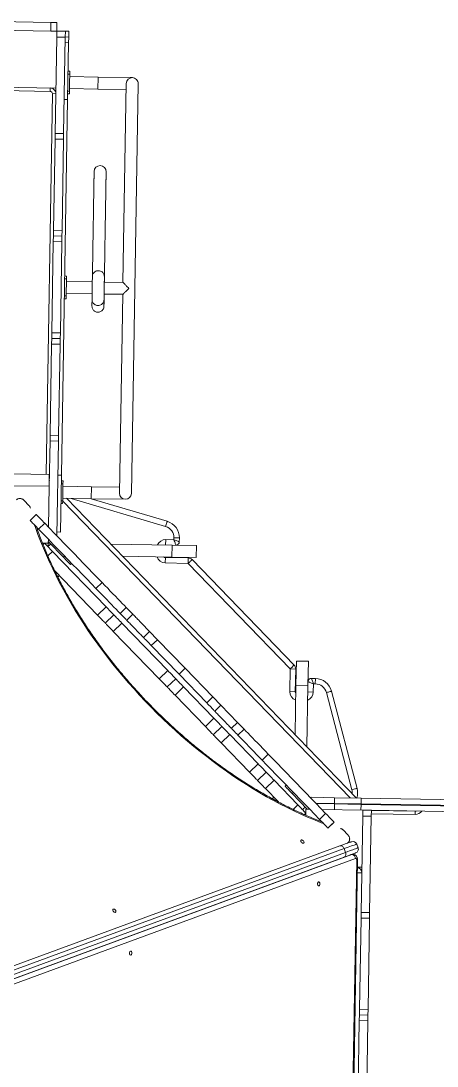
# Model space of a CAD drawing. Header units: millimetres. Extents: x 11861 to 22655, y -2514 to 8239.
# Drawn here: x 19403 to 20133, y 3521 to 5358 of the extents above; entities that cross this region are included whole.
import ezdxf

# ---------------------------------------------------------------- set-up
doc = ezdxf.new("R2010")
doc.units = ezdxf.units.MM
doc.layers.add('DIKOM_ОБЪЕКТ', color=7, linetype='Continuous')

msp = doc.modelspace()

# ---------------------------------------------------------------- linework, layer by layer
at = {"layer": 'DIKOM_ОБЪЕКТ', "color": 7, "linetype": 'Continuous', "lineweight": 15}
for p, q in [((19286.182, 5357.696), (19455.321, 5354.895)), ((19455.321, 5354.895), (19455.073, 5339.897)), ((19455.321, 5354.895), (19465.908, 5354.72)), ((19465.908, 5354.72), (19465.659, 5339.722)), ((19285.934, 5342.698), (19455.073, 5339.897)), ((19455.073, 5339.897), (19465.659, 5339.722)), ((19465.484, 5329.135), (19462.684, 5159.996)), ((19465.659, 5339.722), (19465.484, 5329.135)), ((19480.482, 5328.887), (19465.484, 5329.135)), ((19480.657, 5339.474), (19465.659, 5339.722)), ((19480.482, 5328.887), (19477.682, 5159.748)), ((19480.657, 5339.474), (19480.482, 5328.887)), ((19486.657, 5339.374), (19480.657, 5339.474)), ((19486.491, 5329.376), (19486.326, 5319.377)), ((19486.657, 5339.374), (19486.491, 5329.376)), ((19486.326, 5319.377), (19480.326, 5319.477)), ((19486.326, 5319.377), (19484.67, 5219.391)), ((19485.415, 5264.385), (19488.415, 5264.335)), ((19485.498, 5269.384), (19488.497, 5269.334)), ((19488.166, 5249.337), (19488.415, 5264.335)), ((19538.333, 5259.008), (19488.34, 5259.836)), ((19488.415, 5264.335), (19488.497, 5269.334)), ((19598.325, 5258.015), (19538.333, 5259.008)), ((19364.018, 5241.391), (19464.004, 5239.736)), ((19453.906, 5233.902), (19371.917, 5235.26)), ((19454.005, 5239.901), (19453.906, 5233.902)), ((19487.918, 5234.339), (19488.166, 5249.337)), ((19487.992, 5238.839), (19537.986, 5238.011)), ((19537.986, 5238.011), (19587.479, 5237.191)), ((19587.653, 5247.69), (19581.865, 4898.153)), ((19596.731, 4527.441), (19608.65, 5247.342)), ((19463.838, 5229.737), (19457.839, 5229.837)), ((19484.67, 5219.391), (19473.744, 4559.481)), ((19484.836, 5229.39), (19487.835, 5229.34)), ((19484.918, 5234.389), (19487.918, 5234.339)), ((19487.835, 5229.34), (19487.918, 5234.339)), ((19462.518, 5150.011), (19459.865, 4989.77)), ((19462.684, 5159.996), (19462.518, 5150.011)), ((19477.516, 5149.763), (19462.518, 5150.011)), ((19477.682, 5159.748), (19462.684, 5159.996)), ((19477.516, 5149.763), (19474.863, 4989.522)), ((19477.682, 5159.748), (19477.516, 5149.763)), ((19459.7, 4979.772), (19459.534, 4969.773)), ((19459.865, 4989.77), (19459.7, 4979.772)), ((19474.698, 4979.523), (19459.7, 4979.772)), ((19474.863, 4989.522), (19459.865, 4989.77)), ((19474.698, 4979.523), (19474.532, 4969.525)), ((19474.863, 4989.522), (19474.698, 4979.523)), ((19459.534, 4969.773), (19456.886, 4809.795)), ((19474.532, 4969.525), (19459.534, 4969.773)), ((19474.532, 4969.525), (19471.884, 4809.546)), ((19479.455, 4904.434), (19482.455, 4904.384)), ((19479.538, 4909.433), (19482.538, 4909.384)), ((19481.958, 4874.389), (19482.455, 4904.384)), ((19482.455, 4904.384), (19482.538, 4909.384)), ((19527.998, 4899.13), (19482.38, 4899.885)), ((19581.939, 4898.237), (19549.089, 4898.781)), ((19478.876, 4869.439), (19481.876, 4869.389)), ((19478.959, 4874.438), (19481.958, 4874.389)), ((19481.876, 4869.389), (19481.958, 4874.389)), ((19482.033, 4878.888), (19527.671, 4878.132)), ((19548.761, 4877.783), (19581.605, 4877.239)), ((19581.52, 4877.308), (19575.733, 4527.789)), ((19456.72, 4799.796), (19456.554, 4789.797)), ((19456.886, 4809.795), (19456.72, 4799.796)), ((19471.718, 4799.548), (19456.72, 4799.796)), ((19471.884, 4809.546), (19456.886, 4809.795)), ((19471.718, 4799.548), (19471.552, 4789.549)), ((19471.884, 4809.546), (19471.718, 4799.548)), ((19456.554, 4789.797), (19453.901, 4629.556)), ((19471.552, 4789.549), (19456.554, 4789.797)), ((19471.552, 4789.549), (19468.899, 4629.308)), ((19453.901, 4629.556), (19453.736, 4619.571)), ((19468.899, 4629.308), (19453.901, 4629.556)), ((19468.899, 4629.308), (19468.734, 4619.323)), ((19453.736, 4619.571), (19452.416, 4539.832)), ((19468.734, 4619.323), (19453.736, 4619.571)), ((19468.734, 4619.323), (19465.976, 4452.733)), ((19388.126, 4561.899), (19452.529, 4560.833)), ((19452.529, 4560.833), (19452.182, 4539.836)), ((19473.744, 4559.481), (19472.089, 4459.495)), ((19387.778, 4540.902), (19452.182, 4539.836)), ((19451.226, 4467.98), (19452.416, 4539.832)), ((19452.416, 4539.832), (19452.182, 4539.836)), ((19473.496, 4544.483), (19476.495, 4544.434)), ((19473.579, 4549.483), (19476.578, 4549.433)), ((19476.247, 4529.436), (19476.495, 4544.434)), ((19526.414, 4539.107), (19476.421, 4539.934)), ((19476.495, 4544.434), (19476.578, 4549.433)), ((19575.907, 4538.287), (19526.414, 4539.107)), ((19475.999, 4514.438), (19476.247, 4529.436)), ((19476.073, 4518.937), (19526.066, 4518.11)), ((19992.079, 3992.057), (19482.464, 4518.831)), ((19416.585, 4506.397), (19408.183, 4515.081)), ((19472.916, 4509.488), (19475.916, 4509.439)), ((19472.999, 4514.488), (19475.999, 4514.438)), ((19475.916, 4509.439), (19475.999, 4514.438)), ((19526.066, 4518.11), (19586.058, 4517.116)), ((19526.131, 4518.108), (19659.516, 4478.368)), ((19418.902, 4479.819), (19429.683, 4490.248)), ((19424.352, 4485.125), (19429.666, 4490.266)), ((19429.683, 4490.248), (19429.666, 4490.266)), ((19433.604, 4464.622), (19444.385, 4475.051)), ((19450.76, 4439.845), (19450.875, 4446.769)), ((19472.089, 4459.495), (19466.089, 4459.594)), ((19656.894, 4446.172), (19656.737, 4436.673)), ((19656.894, 4446.172), (19671.392, 4445.932)), ((19671.392, 4445.932), (19671.447, 4449.278)), ((19671.447, 4449.278), (19680.946, 4449.12)), ((19680.946, 4449.12), (19680.833, 4442.275)), ((19440.475, 4440.016), (19450.76, 4439.845)), ((19441.501, 4437.47), (19444.071, 4439.956)), ((19450.76, 4439.845), (19450.65, 4433.156)), ((19453.442, 4439.801), (19450.76, 4439.845)), ((19477.293, 4415.147), (19450.805, 4442.527)), ((19668.051, 4436.486), (19560.403, 4438.268)), ((19667.703, 4415.489), (19668.051, 4436.486)), ((19710.729, 4435.779), (19668.051, 4436.486)), ((19710.382, 4414.782), (19710.729, 4435.779)), ((19552.065, 4328.326), (19457.964, 4425.595)), ((19477.293, 4415.147), (19479.449, 4417.233)), ((19581.052, 4416.923), (19667.703, 4415.489)), ((19656.215, 4405.177), (19656.373, 4414.676)), ((19656.373, 4414.676), (19696.251, 4414.016)), ((19667.703, 4415.489), (19710.382, 4414.782)), ((19696.093, 4404.517), (19696.251, 4414.016)), ((19703.273, 4410.97), (19882.348, 4225.835)), ((19536.972, 4313.724), (19462.035, 4391.185)), ((19489.742, 4402.279), (19491.898, 4404.365)), ((19696.093, 4404.517), (19656.215, 4405.177)), ((19875.52, 4219.23), (19696.445, 4404.365)), ((19470.001, 4382.951), (19467.845, 4380.865)), ((19534.475, 4360.354), (19545.256, 4370.784)), ((19536.972, 4313.724), (19552.065, 4328.326)), ((19576.97, 4316.428), (19587.751, 4326.858)), ((19550.874, 4299.355), (19565.967, 4313.956)), ((19564.777, 4284.983), (19579.87, 4299.584)), ((19660.543, 4216.195), (19579.87, 4299.584)), ((19588.423, 4304.59), (19599.203, 4315.02)), ((19645.45, 4201.594), (19564.777, 4284.983)), ((19617.728, 4274.299), (19628.508, 4284.728)), ((19617.745, 4274.281), (19628.525, 4284.711)), ((19628.525, 4284.711), (19628.508, 4284.728)), ((19642.435, 4270.333), (19628.525, 4284.711)), ((19617.745, 4274.281), (19617.728, 4274.299)), ((19631.654, 4259.903), (19642.435, 4270.333)), ((19691.106, 4220.023), (19642.435, 4270.333)), ((19680.325, 4209.593), (19631.654, 4259.903)), ((19886.393, 4232.84), (19885.687, 4190.161)), ((19907.39, 4232.492), (19886.393, 4232.84)), ((19906.684, 4189.814), (19907.39, 4232.492)), ((19645.45, 4201.594), (19660.543, 4216.195)), ((19680.325, 4209.593), (19691.106, 4220.023)), ((19728.997, 4159.283), (19680.325, 4209.593)), ((19739.777, 4169.713), (19691.106, 4220.023)), ((19875.001, 4179.021), (19875.661, 4218.874)), ((19885.159, 4218.717), (19875.661, 4218.874)), ((19885.159, 4218.717), (19884.499, 4178.864)), ((19659.351, 4187.225), (19674.444, 4201.826)), ((19885.687, 4190.161), (19884.252, 4103.515)), ((19906.684, 4189.814), (19885.687, 4190.161)), ((19904.902, 4082.17), (19906.684, 4189.814)), ((19912.893, 4202.397), (19919.738, 4202.284)), ((19916.235, 4192.84), (19915.995, 4178.342)), ((19919.581, 4192.785), (19916.235, 4192.84)), ((19919.738, 4202.284), (19919.581, 4192.785)), ((19673.255, 4172.853), (19688.348, 4187.454)), ((19726.505, 4117.81), (19673.255, 4172.853)), ((19741.598, 4132.411), (19688.348, 4187.454)), ((19728.997, 4159.283), (19739.777, 4169.713)), ((19753.687, 4155.335), (19739.777, 4169.713)), ((19884.499, 4178.864), (19875.001, 4179.021)), ((19906.496, 4178.5), (19915.995, 4178.342)), ((19983.85, 4006.723), (19939.071, 4177.488)), ((19948.26, 4179.897), (19993.04, 4009.133)), ((19742.906, 4144.905), (19753.687, 4155.335)), ((19742.923, 4144.888), (19753.704, 4155.317)), ((19753.704, 4155.317), (19753.687, 4155.335)), ((19783.009, 4125.025), (19753.704, 4155.317)), ((19742.923, 4144.888), (19742.906, 4144.905)), ((19726.505, 4117.81), (19741.598, 4132.411)), ((19740.415, 4103.432), (19755.508, 4118.033)), ((19740.424, 4103.422), (19755.517, 4118.023)), ((19755.517, 4118.023), (19755.508, 4118.033)), ((19772.228, 4114.596), (19783.009, 4125.025)), ((19740.424, 4103.422), (19740.415, 4103.432)), ((19754.333, 4089.044), (19769.426, 4103.646)), ((19819.328, 4052.063), (19769.426, 4103.646)), ((19783.681, 4102.758), (19794.461, 4113.187)), ((19804.235, 4037.462), (19754.333, 4089.044)), ((19826.175, 4058.832), (19836.956, 4069.262)), ((19804.235, 4037.462), (19819.328, 4052.063)), ((19818.136, 4023.093), (19833.229, 4037.694)), ((19832.04, 4008.721), (19847.133, 4023.323)), ((19889.059, 3979.985), (19847.133, 4023.323)), ((19854.832, 3985.161), (19832.04, 4008.721)), ((19868.753, 4014.821), (19866.597, 4012.735)), ((19846.856, 3993.407), (19844.699, 3991.321)), ((19881.201, 4001.953), (19879.045, 3999.868)), ((19879.045, 3999.868), (19905.534, 3972.487)), ((19913.432, 3993.359), (19953.427, 3992.697)), ((19953.261, 3982.698), (19953.427, 3992.697)), ((19953.427, 3992.697), (20000.13, 3991.924)), ((19999.965, 3981.925), (20000.13, 3991.924)), ((20000.13, 3991.924), (20468.656, 3984.167)), ((19903.086, 3972.528), (19902.912, 3961.99)), ((19909.776, 3972.417), (19903.086, 3972.528)), ((20003.072, 3970.872), (19930.986, 3972.066)), ((19953.079, 3971.7), (19953.245, 3981.699)), ((19953.245, 3981.699), (19953.261, 3982.698)), ((19953.245, 3981.699), (19999.948, 3980.925)), ((19999.965, 3981.925), (19953.261, 3982.698)), ((19999.783, 3970.927), (19999.948, 3980.925)), ((19999.948, 3980.925), (19999.965, 3981.925)), ((19999.948, 3980.925), (20478.035, 3973.01)), ((20478.052, 3974.01), (19999.965, 3981.925)), ((20002.897, 3960.285), (20003.072, 3970.872)), ((20003.072, 3970.872), (20018.07, 3970.624)), ((20017.895, 3960.037), (20018.07, 3970.624)), ((20018.067, 3970.39), (20095.056, 3969.115)), ((20468.308, 3963.169), (20018.07, 3970.624)), ((20095.056, 3969.115), (20094.957, 3963.116)), ((19902.972, 3965.604), (19900.394, 3963.11)), ((19927.047, 3954.565), (19937.827, 3964.994)), ((19941.749, 3939.367), (19952.529, 3949.797)), ((19947.097, 3944.508), (19952.546, 3949.78)), ((19952.546, 3949.78), (19952.529, 3949.797)), ((20000.097, 3791.146), (20002.897, 3960.285)), ((20002.897, 3960.285), (20017.895, 3960.037)), ((20015.095, 3790.898), (20017.895, 3960.037)), ((19976.867, 3927.249), (19968.466, 3935.934)), ((19976.911, 3913.378), (19977.483, 3913.931)), ((19024.748, 3562.943), (19962.953, 3907.902)), ((19972.817, 3896.612), (19970.402, 3903.182)), ((19992.36, 3911.256), (19994.776, 3904.686)), ((19970.2, 3888.192), (19079.509, 3560.703)), ((19141.289, 3583.115), (19983.814, 3892.894)), ((19980.444, 3158.683), (19992.436, 3883.02)), ((19981.915, 3158.659), (19993.908, 3882.996)), ((19983.814, 3892.894), (19983.025, 3892.907)), ((19985.234, 3893.141), (19984.444, 3893.154)), ((19993.705, 3870.779), (20001.413, 3870.652)), ((19993.709, 3871.014), (20001.417, 3870.886)), ((19999.931, 3781.162), (20000.097, 3791.146)), ((20000.097, 3791.146), (20015.095, 3790.898)), ((20014.929, 3780.913), (20015.095, 3790.898)), ((19997.278, 3620.92), (19999.931, 3781.162)), ((19999.931, 3781.162), (20014.929, 3780.913)), ((20012.276, 3620.672), (20014.929, 3780.913)), ((19997.113, 3610.922), (19997.278, 3620.92)), ((19997.278, 3620.92), (20012.276, 3620.672)), ((20012.111, 3610.673), (20012.276, 3620.672)), ((19994.299, 3440.945), (19996.947, 3600.923)), ((19996.947, 3600.923), (19997.113, 3610.922)), ((19996.947, 3600.923), (20011.945, 3600.675)), ((19997.113, 3610.922), (20012.111, 3610.673)), ((20009.296, 3440.697), (20011.945, 3600.675)), ((20011.945, 3600.675), (20012.111, 3610.673))]:
    msp.add_line(p, q, dxfattribs=at)
at = {"layer": 'DIKOM_ОБЪЕКТ', "color": 8, "linetype": 'Continuous', "lineweight": 15}
for p, q in [((19486.491, 5329.376), (19480.492, 5329.475)), ((19538.333, 5259.008), (19537.986, 5238.011)), ((19446.764, 4560.928), (19457.839, 5229.837)), ((19484.67, 5219.391), (19478.671, 5219.49)), ((19473.744, 4559.481), (19467.745, 4559.581)), ((19452.581, 4549.83), (19452.347, 4549.834)), ((19526.066, 4518.11), (19526.414, 4539.107)), ((19656.804, 4469.263), (19490.902, 4518.692)), ((19980.767, 3992.244), (19475.992, 4514.016)), ((19440.753, 4439.372), (19440.763, 4440.011)), ((19457.964, 4425.595), (19449.8, 4417.697)), ((19880.878, 3972.07), (19889.059, 3979.985)), ((19953.261, 3982.698), (19920.17, 3983.246)), ((19921.153, 3982.23), (19953.245, 3981.699)), ((19902.245, 3962.304), (19902.918, 3962.293)), ((20094.957, 3963.116), (20017.967, 3964.39)), ((19970.402, 3903.182), (19040.869, 3561.412)), ((19060.189, 3561.058), (19972.817, 3896.612)), ((19990.22, 3885.976), (19179.139, 3587.758)), ((19992.436, 3883.02), (19993.908, 3882.996)), ((20001.248, 3860.65), (19993.54, 3860.778))]:
    msp.add_line(p, q, dxfattribs=at)
at = {"layer": 'DIKOM_ОБЪЕКТ', "color": 7, "linetype": 'Continuous', "lineweight": 15, "flags": 128}
for points in [[(19528.144, 4908.348), (19528.14, 4908.162), (19528.132, 4907.607), (19528.117, 4906.693), (19528.097, 4905.437), (19528.073, 4903.863), (19528.043, 4902), (19528.01, 4899.883), (19527.974, 4897.551), (19527.935, 4895.048), (19527.894, 4892.42), (19527.851, 4889.716), (19527.809, 4886.986), (19527.767, 4884.282), (19527.726, 4881.654), (19527.687, 4879.151), (19527.65, 4876.819), (19527.618, 4874.701), (19527.589, 4872.839), (19527.564, 4871.265), (19527.545, 4870.009), (19527.531, 4869.095), (19527.523, 4868.54), (19527.52, 4868.353)], [(19548.611, 4868.024), (19548.613, 4868.211), (19548.622, 4868.766), (19548.636, 4869.68), (19548.655, 4870.936), (19548.679, 4872.51), (19548.708, 4874.373), (19548.741, 4876.49), (19548.778, 4878.822), (19548.816, 4881.325), (19548.857, 4883.953), (19548.899, 4886.657), (19548.942, 4889.387), (19548.984, 4892.091), (19549.025, 4894.719), (19549.064, 4897.222), (19549.101, 4899.554), (19549.134, 4901.671), (19549.163, 4903.534), (19549.188, 4905.108), (19549.208, 4906.364), (19549.222, 4907.278), (19549.231, 4907.833), (19549.234, 4908.02)], [(19549.092, 4898.78), (19549.093, 4898.837), (19549.128, 4901.12), (19549.159, 4903.137), (19549.186, 4904.846), (19549.207, 4906.213), (19549.222, 4907.21), (19549.231, 4907.816), (19549.234, 4908.02)], [(19548.611, 4868.024), (19548.614, 4868.214), (19548.623, 4868.78), (19548.638, 4869.71), (19548.658, 4870.989), (19548.683, 4872.59), (19548.713, 4874.484), (19548.746, 4876.635), (19548.764, 4877.783)], [(19452.581, 4549.83), (19452.357, 4547.883), (19452.311, 4547.682)], [(19444.385, 4475.051), (19442.5, 4477), (19440.635, 4478.927), (19438.825, 4480.799), (19437.102, 4482.58), (19435.498, 4484.238), (19434.043, 4485.742), (19432.763, 4487.065), (19431.682, 4488.182), (19430.82, 4489.073), (19430.192, 4489.722), (19429.811, 4490.116), (19429.683, 4490.248)], [(19433.604, 4464.622), (19431.719, 4466.57), (19429.855, 4468.498), (19428.044, 4470.369), (19426.321, 4472.15), (19424.717, 4473.808), (19423.262, 4475.312), (19421.982, 4476.635), (19420.901, 4477.752), (19420.039, 4478.643), (19419.412, 4479.292), (19419.03, 4479.686), (19418.902, 4479.819)], [(19534.475, 4360.354), (19526.455, 4368.645), (19518.341, 4377.032), (19510.14, 4385.509), (19501.86, 4394.068), (19493.507, 4402.702), (19485.088, 4411.405), (19476.611, 4420.167), (19468.083, 4428.982), (19459.511, 4437.843), (19450.902, 4446.742), (19442.264, 4455.67), (19433.604, 4464.622)], [(19545.256, 4370.784), (19537.236, 4379.074), (19529.122, 4387.461), (19520.921, 4395.938), (19512.64, 4404.498), (19504.287, 4413.132), (19495.869, 4421.834), (19487.392, 4430.597), (19478.863, 4439.412), (19470.291, 4448.273), (19461.683, 4457.171), (19453.045, 4466.1), (19444.385, 4475.051)], [(19656.804, 4469.263), (19657.333, 4471.04), (19657.842, 4472.748), (19658.311, 4474.322), (19658.722, 4475.701), (19659.059, 4476.834), (19659.31, 4477.675), (19659.464, 4478.193), (19659.516, 4478.368)], [(19451.553, 4446.068), (19451.195, 4446.404), (19450.873, 4446.655)], [(19671.392, 4445.932), (19672.044, 4444.067), (19672.671, 4442.275), (19673.249, 4440.622), (19673.755, 4439.174), (19674.171, 4437.986), (19674.48, 4437.103), (19674.67, 4436.559), (19674.734, 4436.375)], [(19671.392, 4445.932), (19673.234, 4445.218), (19675.005, 4444.532), (19676.637, 4443.9), (19678.068, 4443.346), (19679.242, 4442.891), (19680.114, 4442.553), (19680.651, 4442.345), (19680.833, 4442.275)], [(19444.071, 4439.956), (19444.212, 4439.81), (19444.633, 4439.375), (19445.326, 4438.659), (19446.276, 4437.677), (19447.464, 4436.449), (19448.865, 4435), (19450.452, 4433.36), (19452.192, 4431.562), (19454.049, 4429.642), (19455.986, 4427.639), (19457.964, 4425.595)], [(19489.742, 4402.279), (19489.624, 4402.401), (19489.254, 4402.784), (19488.638, 4403.42), (19487.791, 4404.296), (19486.729, 4405.394), (19485.473, 4406.692), (19484.049, 4408.164), (19482.486, 4409.779), (19480.817, 4411.505), (19479.074, 4413.307), (19477.293, 4415.147)], [(19696.445, 4404.365), (19697.777, 4405.653), (19699.058, 4406.892), (19700.238, 4408.034), (19701.273, 4409.035), (19702.122, 4409.857), (19702.753, 4410.467), (19703.142, 4410.843), (19703.273, 4410.97)], [(19467.845, 4380.865), (19467.716, 4380.998), (19467.334, 4381.392), (19466.709, 4382.039), (19466.45, 4382.306)], [(19576.97, 4316.428), (19573.522, 4319.992), (19569.87, 4323.768), (19566.022, 4327.745), (19561.989, 4331.914), (19557.779, 4336.266), (19553.404, 4340.788), (19548.875, 4345.469), (19544.203, 4350.299), (19539.399, 4355.265), (19534.475, 4360.354)], [(19587.751, 4326.858), (19584.303, 4330.422), (19580.651, 4334.197), (19576.803, 4338.174), (19572.769, 4342.344), (19568.56, 4346.695), (19564.185, 4351.217), (19559.656, 4355.899), (19554.983, 4360.729), (19550.18, 4365.694), (19545.256, 4370.784)], [(19565.967, 4313.956), (19565.825, 4314.102), (19565.403, 4314.538), (19564.71, 4315.255), (19563.759, 4316.238), (19562.57, 4317.467), (19561.168, 4318.916), (19559.58, 4320.557), (19557.84, 4322.357), (19555.982, 4324.277), (19554.043, 4326.281), (19552.065, 4328.326)], [(19588.423, 4304.59), (19587.707, 4305.331), (19586.778, 4306.29), (19585.64, 4307.466), (19584.297, 4308.855), (19582.753, 4310.451), (19581.013, 4312.25), (19579.083, 4314.244), (19576.97, 4316.428)], [(19599.203, 4315.02), (19598.487, 4315.76), (19597.559, 4316.72), (19596.421, 4317.896), (19595.078, 4319.285), (19593.533, 4320.881), (19591.794, 4322.679), (19589.864, 4324.674), (19587.751, 4326.858)], [(19550.874, 4299.355), (19550.732, 4299.501), (19550.31, 4299.937), (19549.617, 4300.654), (19548.666, 4301.637), (19547.477, 4302.865), (19546.075, 4304.315), (19544.487, 4305.956), (19542.747, 4307.755), (19540.889, 4309.676), (19538.95, 4311.679), (19536.972, 4313.724)], [(19564.777, 4284.983), (19562.798, 4287.029), (19560.86, 4289.033), (19559.001, 4290.954), (19557.259, 4292.754), (19555.671, 4294.396), (19554.269, 4295.845), (19553.08, 4297.074), (19552.129, 4298.057), (19551.436, 4298.773), (19551.015, 4299.209), (19550.874, 4299.355)], [(19579.87, 4299.584), (19577.891, 4301.63), (19575.953, 4303.634), (19574.094, 4305.555), (19572.352, 4307.355), (19570.764, 4308.997), (19569.362, 4310.447), (19568.173, 4311.676), (19567.222, 4312.658), (19566.529, 4313.374), (19566.108, 4313.81), (19565.967, 4313.956)], [(19617.728, 4274.299), (19617.52, 4274.513), (19617.066, 4274.983), (19616.372, 4275.7), (19615.45, 4276.653), (19614.317, 4277.824), (19612.991, 4279.194), (19611.496, 4280.74), (19609.856, 4282.435), (19608.1, 4284.25), (19606.258, 4286.154), (19604.362, 4288.115), (19602.442, 4290.099), (19600.534, 4292.072), (19598.668, 4294), (19596.877, 4295.852), (19595.191, 4297.594), (19593.64, 4299.197), (19592.25, 4300.635), (19591.044, 4301.881), (19590.043, 4302.916), (19589.264, 4303.721), (19588.721, 4304.282), (19588.423, 4304.59)], [(19628.508, 4284.728), (19628.301, 4284.943), (19627.846, 4285.413), (19627.152, 4286.13), (19626.231, 4287.082), (19625.098, 4288.254), (19623.772, 4289.624), (19622.277, 4291.17), (19620.637, 4292.865), (19618.881, 4294.68), (19617.039, 4296.584), (19615.142, 4298.544), (19613.223, 4300.528), (19611.314, 4302.501), (19609.448, 4304.43), (19607.657, 4306.281), (19605.972, 4308.023), (19604.421, 4309.627), (19603.03, 4311.064), (19601.824, 4312.311), (19600.823, 4313.345), (19600.045, 4314.15), (19599.502, 4314.712), (19599.203, 4315.02)], [(19631.654, 4259.903), (19629.675, 4261.949), (19627.736, 4263.953), (19625.877, 4265.875), (19624.135, 4267.675), (19622.547, 4269.317), (19621.143, 4270.768), (19619.954, 4271.997), (19619.003, 4272.981), (19618.309, 4273.698), (19617.887, 4274.134), (19617.745, 4274.281)], [(19875.52, 4219.23), (19876.852, 4220.518), (19878.133, 4221.757), (19879.314, 4222.899), (19880.348, 4223.9), (19881.198, 4224.721), (19881.829, 4225.332), (19882.217, 4225.708), (19882.348, 4225.835)], [(19674.444, 4201.826), (19674.304, 4201.971), (19673.882, 4202.407), (19673.189, 4203.124), (19672.238, 4204.106), (19671.049, 4205.335), (19669.647, 4206.785), (19668.059, 4208.426), (19666.318, 4210.225), (19664.46, 4212.146), (19662.522, 4214.15), (19660.543, 4216.195)], [(19659.351, 4187.225), (19659.211, 4187.37), (19658.789, 4187.806), (19658.096, 4188.522), (19657.145, 4189.505), (19655.956, 4190.734), (19654.554, 4192.183), (19652.966, 4193.825), (19651.225, 4195.624), (19649.367, 4197.545), (19647.429, 4199.548), (19645.45, 4201.594)], [(19688.348, 4187.454), (19686.369, 4189.5), (19684.431, 4191.503), (19682.572, 4193.424), (19680.831, 4195.224), (19679.243, 4196.865), (19677.841, 4198.315), (19676.652, 4199.543), (19675.702, 4200.526), (19675.008, 4201.243), (19674.586, 4201.679), (19674.444, 4201.826)], [(19906.794, 4196.497), (19906.938, 4196.442), (19907.364, 4196.276), (19908.059, 4196.007), (19909.003, 4195.642), (19910.167, 4195.191), (19911.515, 4194.669), (19913.006, 4194.091), (19914.596, 4193.475), (19916.235, 4192.84)], [(19912.893, 4202.397), (19912.944, 4202.252), (19913.094, 4201.821), (19913.341, 4201.117), (19913.675, 4200.161), (19914.087, 4198.983), (19914.564, 4197.619), (19915.092, 4196.109), (19915.655, 4194.5), (19916.235, 4192.84)], [(19673.255, 4172.853), (19671.276, 4174.898), (19669.338, 4176.902), (19667.479, 4178.823), (19665.738, 4180.622), (19664.15, 4182.264), (19662.748, 4183.713), (19661.559, 4184.942), (19660.609, 4185.925), (19659.915, 4186.642), (19659.493, 4187.078), (19659.351, 4187.225)], [(19948.26, 4179.897), (19948.084, 4179.851), (19947.561, 4179.714), (19946.712, 4179.491), (19945.569, 4179.191), (19944.176, 4178.826), (19942.588, 4178.41), (19940.864, 4177.958), (19939.071, 4177.488)], [(19742.906, 4144.905), (19742.764, 4145.052), (19742.342, 4145.488), (19741.648, 4146.206), (19740.697, 4147.189), (19739.507, 4148.418), (19738.104, 4149.869), (19736.515, 4151.511), (19734.774, 4153.311), (19732.915, 4155.233), (19730.976, 4157.237), (19728.997, 4159.283)], [(19772.228, 4114.596), (19771.93, 4114.904), (19771.387, 4115.466), (19770.608, 4116.271), (19769.607, 4117.305), (19768.401, 4118.552), (19767.011, 4119.989), (19765.46, 4121.593), (19763.774, 4123.335), (19761.983, 4125.186), (19760.117, 4127.115), (19758.209, 4129.088), (19756.289, 4131.072), (19754.392, 4133.032), (19752.55, 4134.936), (19750.794, 4136.751), (19749.155, 4138.446), (19747.659, 4139.992), (19746.334, 4141.362), (19745.201, 4142.534), (19744.279, 4143.486), (19743.585, 4144.203), (19743.131, 4144.673), (19742.923, 4144.888)], [(19740.415, 4103.432), (19740.272, 4103.579), (19739.85, 4104.016), (19739.156, 4104.733), (19738.204, 4105.716), (19737.015, 4106.946), (19735.612, 4108.396), (19734.023, 4110.038), (19732.282, 4111.838), (19730.423, 4113.76), (19728.484, 4115.764), (19726.505, 4117.81)], [(19755.508, 4118.033), (19755.365, 4118.18), (19754.943, 4118.617), (19754.249, 4119.334), (19753.297, 4120.318), (19752.108, 4121.547), (19750.705, 4122.998), (19749.116, 4124.64), (19747.375, 4126.44), (19745.516, 4128.361), (19743.577, 4130.365), (19741.598, 4132.411)], [(19769.426, 4103.646), (19767.447, 4105.691), (19765.508, 4107.695), (19763.649, 4109.617), (19761.908, 4111.418), (19760.319, 4113.06), (19758.916, 4114.51), (19757.726, 4115.74), (19756.775, 4116.723), (19756.081, 4117.44), (19755.659, 4117.877), (19755.517, 4118.023)], [(19783.681, 4102.758), (19781.568, 4104.942), (19779.638, 4106.937), (19777.898, 4108.735), (19776.354, 4110.331), (19775.011, 4111.72), (19773.873, 4112.896), (19772.944, 4113.856), (19772.228, 4114.596)], [(19794.461, 4113.187), (19792.348, 4115.371), (19790.419, 4117.366), (19788.679, 4119.165), (19787.135, 4120.761), (19785.791, 4122.149), (19784.653, 4123.326), (19783.725, 4124.285), (19783.009, 4125.025)], [(19754.333, 4089.044), (19752.354, 4091.09), (19750.415, 4093.094), (19748.556, 4095.016), (19746.815, 4096.816), (19745.226, 4098.458), (19743.823, 4099.909), (19742.633, 4101.138), (19741.682, 4102.122), (19740.988, 4102.839), (19740.566, 4103.275), (19740.424, 4103.422)], [(19826.175, 4058.832), (19821.252, 4063.921), (19816.448, 4068.887), (19811.776, 4073.717), (19807.246, 4078.399), (19802.872, 4082.921), (19798.662, 4087.272), (19794.628, 4091.441), (19790.781, 4095.419), (19787.128, 4099.194), (19783.681, 4102.758)], [(19836.956, 4069.262), (19832.033, 4074.351), (19827.229, 4079.317), (19822.556, 4084.146), (19818.027, 4088.828), (19813.652, 4093.35), (19809.443, 4097.701), (19805.409, 4101.871), (19801.561, 4105.848), (19797.909, 4109.624), (19794.461, 4113.187)], [(19937.827, 3964.994), (19929.168, 3973.946), (19920.53, 3982.874), (19911.921, 3991.773), (19903.349, 4000.634), (19894.821, 4009.449), (19886.344, 4018.211), (19877.925, 4026.913), (19869.572, 4035.548), (19861.291, 4044.107), (19853.091, 4052.584), (19844.977, 4060.971), (19836.956, 4069.262)], [(19833.229, 4037.694), (19833.091, 4037.838), (19832.67, 4038.273), (19831.977, 4038.989), (19831.026, 4039.972), (19829.837, 4041.201), (19828.435, 4042.65), (19826.846, 4044.292), (19825.105, 4046.092), (19823.246, 4048.014), (19821.307, 4050.018), (19819.328, 4052.063)], [(19927.047, 3954.565), (19918.387, 3963.516), (19909.749, 3972.445), (19901.14, 3981.343), (19892.568, 3990.204), (19884.04, 3999.019), (19875.563, 4007.782), (19867.144, 4016.484), (19858.791, 4025.118), (19850.511, 4033.678), (19842.31, 4042.154), (19834.196, 4050.542), (19826.175, 4058.832)], [(19818.136, 4023.093), (19817.998, 4023.236), (19817.577, 4023.672), (19816.884, 4024.388), (19815.933, 4025.37), (19814.744, 4026.599), (19813.342, 4028.049), (19811.753, 4029.691), (19810.012, 4031.491), (19808.153, 4033.412), (19806.214, 4035.416), (19804.235, 4037.462)], [(19832.04, 4008.721), (19830.061, 4010.767), (19828.122, 4012.771), (19826.264, 4014.692), (19824.523, 4016.492), (19822.935, 4018.133), (19821.532, 4019.583), (19820.343, 4020.812), (19819.393, 4021.794), (19818.7, 4022.511), (19818.278, 4022.947), (19818.136, 4023.093)], [(19847.133, 4023.323), (19845.154, 4025.368), (19843.215, 4027.372), (19841.357, 4029.293), (19839.616, 4031.093), (19838.028, 4032.734), (19836.625, 4034.184), (19835.436, 4035.413), (19834.486, 4036.396), (19833.793, 4037.112), (19833.371, 4037.548), (19833.229, 4037.694)], [(19879.045, 3999.868), (19877.265, 4001.708), (19875.522, 4003.509), (19873.852, 4005.235), (19872.29, 4006.851), (19870.866, 4008.322), (19869.61, 4009.621), (19868.547, 4010.719), (19867.7, 4011.595), (19867.085, 4012.231), (19866.715, 4012.613), (19866.597, 4012.735)], [(19993.04, 4009.133), (19992.863, 4009.086), (19992.34, 4008.949), (19991.491, 4008.726), (19990.348, 4008.427), (19988.956, 4008.062), (19987.367, 4007.645), (19985.643, 4007.193), (19983.85, 4006.723)], [(19846.182, 3989.788), (19845.835, 3990.147), (19845.21, 3990.793), (19844.828, 3991.187), (19844.699, 3991.321)], [(19910.707, 3993.028), (19911.479, 3993.199), (19913.432, 3993.359)], [(19889.059, 3979.985), (19891.039, 3977.938), (19892.978, 3975.934), (19894.838, 3974.011), (19896.58, 3972.21), (19898.169, 3970.568), (19899.573, 3969.117), (19900.763, 3967.887), (19901.714, 3966.904), (19902.408, 3966.186), (19902.83, 3965.75), (19902.972, 3965.604)], [(19909.098, 3973.118), (19909.421, 3972.749), (19909.662, 3972.419)], [(20095.056, 3969.115), (20096.619, 3969.243), (20096.982, 3969.317)], [(19941.749, 3939.367), (19941.621, 3939.5), (19941.239, 3939.894), (19940.612, 3940.543), (19939.75, 3941.434), (19938.669, 3942.551), (19937.389, 3943.874), (19935.934, 3945.378), (19934.33, 3947.036), (19932.607, 3948.817), (19930.796, 3950.689), (19928.931, 3952.616), (19927.047, 3954.565)], [(19952.529, 3949.797), (19952.401, 3949.93), (19952.02, 3950.324), (19951.392, 3950.972), (19950.53, 3951.864), (19949.449, 3952.981), (19948.17, 3954.304), (19946.714, 3955.808), (19945.111, 3957.466), (19943.388, 3959.247), (19941.577, 3961.118), (19939.712, 3963.046), (19937.827, 3964.994)], [(19897.018, 3918.145), (19896.083, 3918.456), (19895.246, 3918.456), (19894.595, 3918.144), (19894.203, 3917.555), (19894.111, 3916.751), (19894.329, 3915.821), (19894.834, 3914.864), (19895.572, 3913.985), (19896.461, 3913.279), (19897.406, 3912.822), (19898.305, 3912.664), (19899.059, 3912.822), (19899.588, 3913.279), (19899.833, 3913.986), (19899.769, 3914.865), (19899.402, 3915.821), (19898.772, 3916.752), (19897.948, 3917.555), (19897.018, 3918.145)], [(19962.953, 3907.902), (19966.377, 3909.161), (19969.518, 3910.316), (19972.363, 3911.362), (19974.901, 3912.295), (19977.122, 3913.111), (19979.016, 3913.808), (19980.577, 3914.382), (19981.797, 3914.83), (19982.672, 3915.152), (19983.199, 3915.346), (19983.374, 3915.41)], [(19962.953, 3907.902), (19963.981, 3908.137), (19965.063, 3908.11), (19966.156, 3907.823), (19967.219, 3907.286), (19968.211, 3906.521), (19969.094, 3905.556), (19969.834, 3904.428), (19970.402, 3903.182)], [(19972.817, 3896.612), (19973.192, 3895.295), (19973.359, 3893.957), (19973.311, 3892.65), (19973.051, 3891.425), (19972.589, 3890.327), (19971.942, 3889.4), (19971.136, 3888.679), (19970.2, 3888.192)], [(19990.621, 3895.7), (19990.446, 3895.636), (19989.919, 3895.442), (19989.044, 3895.12), (19987.824, 3894.672), (19986.263, 3894.098), (19984.369, 3893.401), (19982.148, 3892.585), (19979.61, 3891.652), (19976.765, 3890.606), (19973.624, 3889.451), (19970.2, 3888.192)], [(19992.36, 3911.256), (19992.171, 3911.186), (19991.605, 3910.978), (19990.664, 3910.632), (19989.352, 3910.15), (19987.674, 3909.533), (19985.637, 3908.784), (19983.249, 3907.906), (19980.52, 3906.903), (19977.461, 3905.778), (19974.083, 3904.536), (19970.402, 3903.182)], [(19972.817, 3896.612), (19976.499, 3897.966), (19979.876, 3899.208), (19982.936, 3900.333), (19985.665, 3901.336), (19988.053, 3902.214), (19990.09, 3902.963), (19991.767, 3903.58), (19993.08, 3904.062), (19994.021, 3904.408), (19994.587, 3904.616), (19994.776, 3904.686)], [(19992.436, 3883.02), (19992.401, 3883.691), (19992.274, 3884.33), (19992.062, 3884.904), (19991.776, 3885.385), (19991.431, 3885.747), (19991.043, 3885.972), (19990.632, 3886.05), (19990.22, 3885.976)], [(19923.454, 3841.214), (19923.551, 3840.076), (19923.871, 3839.058), (19924.378, 3838.269), (19925.017, 3837.795), (19925.72, 3837.688), (19926.41, 3837.96), (19927.012, 3838.58), (19927.461, 3839.482), (19927.708, 3840.568), (19927.727, 3841.72), (19927.516, 3842.813), (19927.097, 3843.73), (19926.516, 3844.369), (19925.835, 3844.664), (19925.13, 3844.58), (19924.475, 3844.128), (19923.942, 3843.356), (19923.589, 3842.349), (19923.454, 3841.214)], [(19566.699, 3796.693), (19565.765, 3797.005), (19564.927, 3797.005), (19564.276, 3796.693), (19563.884, 3796.103), (19563.792, 3795.3), (19564.01, 3794.369), (19564.516, 3793.413), (19565.253, 3792.534), (19566.142, 3791.828), (19567.087, 3791.371), (19567.986, 3791.213), (19568.74, 3791.371), (19569.269, 3791.828), (19569.514, 3792.534), (19569.45, 3793.413), (19569.083, 3794.37), (19568.454, 3795.3), (19567.629, 3796.104), (19566.699, 3796.693)], [(19593.135, 3719.763), (19593.232, 3718.625), (19593.552, 3717.606), (19594.059, 3716.817), (19594.698, 3716.344), (19595.401, 3716.237), (19596.091, 3716.508), (19596.693, 3717.129), (19597.142, 3718.031), (19597.389, 3719.116), (19597.408, 3720.268), (19597.197, 3721.362), (19596.778, 3722.278), (19596.197, 3722.918), (19595.516, 3723.212), (19594.811, 3723.129), (19594.156, 3722.677), (19593.623, 3721.905), (19593.27, 3720.897), (19593.135, 3719.763)]]:
    msp.add_lwpolyline(points, dxfattribs=at)
at = {"layer": 'DIKOM_ОБЪЕКТ', "color": 8, "linetype": 'Continuous', "lineweight": 15, "flags": 128}
for points in [[(19934.255, 3947.113), (19930.029, 3948.741), (19918.066, 3953.527), (19906.084, 3958.586), (19894.09, 3963.915), (19882.091, 3969.51), (19870.095, 3975.37), (19858.108, 3981.489), (19846.138, 3987.864), (19834.192, 3994.492), (19822.277, 4001.369), (19810.401, 4008.49), (19798.57, 4015.85), (19786.792, 4023.447), (19775.073, 4031.274), (19763.421, 4039.328), (19751.842, 4047.604), (19740.344, 4056.096), (19728.934, 4064.799), (19717.618, 4073.709), (19706.403, 4082.82), (19695.296, 4092.126), (19684.304, 4101.622), (19673.432, 4111.302), (19662.688, 4121.161), (19652.079, 4131.192), (19641.61, 4141.389), (19631.287, 4151.747), (19621.118, 4162.259), (19611.108, 4172.918), (19601.262, 4183.719), (19591.588, 4194.655), (19582.091, 4205.719), (19572.776, 4216.905), (19563.649, 4228.206), (19554.715, 4239.615), (19545.981, 4251.125), (19537.45, 4262.73), (19529.129, 4274.422), (19521.023, 4286.195), (19513.135, 4298.041), (19505.471, 4309.954), (19498.036, 4321.925), (19490.834, 4333.949), (19483.869, 4346.017), (19477.145, 4358.122), (19470.667, 4370.258), (19464.438, 4382.417), (19458.462, 4394.591), (19452.743, 4406.774), (19447.284, 4418.958), (19442.088, 4431.135), (19437.159, 4443.299), (19432.5, 4455.442), (19428.113, 4467.557), (19426.626, 4471.835)], [(19975.547, 3912.532), (19976.646, 3913.145), (19976.911, 3913.378)], [(19984.444, 3893.154), (19984.245, 3893.152), (19983.025, 3892.907)], [(19983.814, 3892.894), (19985.035, 3893.139), (19985.237, 3893.14)]]:
    msp.add_lwpolyline(points, dxfattribs=at)
at = {"layer": 'DIKOM_ОБЪЕКТ', "color": 7, "linetype": 'Continuous', "lineweight": 15}
for centre, radius, start, end in [((19598.151, 5247.516), 10.5, 89.051451, 179.051451), ((19598.151, 5247.516), 10.5, 359.051451, 89.051451), ((19453.84, 5229.903), 10, 359.051451, 89.051451), ((19453.84, 5229.903), 4, 359.051451, 89.051451), ((19541.75, 5092.888), 10.547, 359.226978, 178.770363), ((19586.232, 4527.615), 10.5, 179.051451, 269.051451), ((19586.232, 4527.615), 10.5, 269.051451, 359.051451), ((19650.95, 4449.617), 20.5, 359.051451, 73.409205), ((19650.95, 4449.617), 30, 359.051451, 73.409205), ((19448.098, 4442.459), 4.992, 44.041422, 56.244329), ((19674.834, 4442.374), 6, 269.051451, 359.051451), ((19656.472, 4420.675), 6, 235.494142, 269.051451), ((19696.085, 4404.017), 10, 44.046818, 89.051451), ((19696.085, 4404.017), 0.5, 44.046818, 89.051451), ((19875.161, 4218.882), 10, 359.051451, 44.046818), ((19875.161, 4218.882), 0.5, 359.051451, 44.046818), ((19912.794, 4196.398), 6, 89.051451, 179.051451), ((19919.242, 4172.288), 20.5, 14.693698, 89.051451), ((19919.242, 4172.288), 30, 14.693698, 89.051451), ((19890.499, 4178.764), 6, 179.051451, 212.608761), ((19964.021, 4001.523), 30, 341.593848, 14.693698), ((19905.37, 3969.779), 5.001, 31.867632, 44.049435), ((19985.79, 3908.84), 7, 20.18744, 110.18744), ((19988.206, 3902.27), 7, 290.18744, 20.18744), ((19982.762, 3885.495), 7.473, 3.689082, 81.904839), ((19991.249, 3860.816), 10, 359.051451, 75.806925)]:
    msp.add_arc(centre, radius, start, end, dxfattribs=at)
at = {"layer": 'DIKOM_ОБЪЕКТ', "color": 8, "linetype": 'Continuous', "lineweight": 15}
for centre, radius, start, end in [((19656.637, 4430.674), 15.5, 89.051451, 156.277455), ((19656.472, 4420.675), 15.5, 197.870515, 269.051451), ((19890.499, 4178.764), 15.5, 179.051451, 250.232388), ((19900.497, 4178.599), 15.5, 291.825448, 359.051451), ((19964.021, 4001.523), 20.5, 355.553073, 14.693698), ((20095.188, 3977.114), 14, 269.051451, 325.362227)]:
    msp.add_arc(centre, radius, start, end, dxfattribs=at)
at = {"layer": 'DIKOM_ОБЪЕКТ', "color": 7, "linetype": 'Continuous', "lineweight": 15}
for points, knots in [([(19531.206, 5093.108), (19531.2, 5092.79), (19531.189, 5092.171), (19531.173, 5091.246), (19531.156, 5090.335), (19531.14, 5089.429), (19531.124, 5088.524), (19531.109, 5087.634), (19531.094, 5086.764), (19531.079, 5085.919), (19531.065, 5085.087), (19531.051, 5084.273), (19531.037, 5083.46), (19531.023, 5082.647), (19531.009, 5081.808), (19530.994, 5080.946), (19530.979, 5080.036), (19530.963, 5079.075), (19530.946, 5078.059), (19530.928, 5076.986), (19530.893, 5074.863), (19530.836, 5071.377), (19530.747, 5065.898), (19530.643, 5059.505), (19530.511, 5051.32), (19530.346, 5041.068), (19530.146, 5028.625), (19529.935, 5015.434), (19529.717, 5001.796), (19529.476, 4986.775), (19529.216, 4970.484), (19528.937, 4953.065), (19528.664, 4936.003), (19528.427, 4921.229), (19528.289, 4912.601), (19528.234, 4909.203)], [0, 0, 0, 0, 0.02183589, 0.04259087, 0.06226412, 0.0808552, 0.09836393, 0.11479036, 0.12928715, 0.14282245, 0.15539656, 0.16700996, 0.17766318, 0.1884196, 0.19841783, 0.20845994, 0.21856323, 0.22872772, 0.23895356, 0.24924071, 0.25958938, 0.29704947, 0.33483306, 0.37262149, 0.41042118, 0.46443815, 0.51846815, 0.57250745, 0.62653635, 0.68053641, 0.74923767, 0.81792531, 0.8866231, 0.95535314, 1, 1, 1, 1]), ([(19549.163, 4898.779), (19549.198, 4900.951), (19549.277, 4905.866), (19549.472, 4918.001), (19549.751, 4935.453), (19550.111, 4957.94), (19550.422, 4977.397), (19550.678, 4993.404), (19550.878, 5005.899), (19551.075, 5018.207), (19551.266, 5030.086), (19551.446, 5041.311), (19551.612, 5051.652), (19551.733, 5059.128), (19551.816, 5064.228), (19551.868, 5067.439), (19551.914, 5070.293), (19551.948, 5072.327), (19551.971, 5073.721), (19551.985, 5074.589), (19551.999, 5075.416), (19552.012, 5076.206), (19552.025, 5076.987), (19552.038, 5077.788), (19552.052, 5078.632), (19552.068, 5079.565), (19552.085, 5080.578), (19552.103, 5081.658), (19552.121, 5082.755), (19552.14, 5083.858), (19552.159, 5084.957), (19552.178, 5086.044), (19552.196, 5087.08), (19552.213, 5088.069), (19552.23, 5089.014), (19552.246, 5089.945), (19552.263, 5090.869), (19552.279, 5091.798), (19552.29, 5092.416), (19552.296, 5092.732)], [0, 0, 0, 0, 0.02866175, 0.06487369, 0.15102393, 0.23711103, 0.3231986, 0.37016702, 0.41715894, 0.46416752, 0.51118042, 0.55818821, 0.60518093, 0.65215894, 0.67239812, 0.69219522, 0.71135392, 0.72987622, 0.73697911, 0.74398404, 0.75089115, 0.75770039, 0.7644681, 0.77182652, 0.77995297, 0.78884764, 0.79995402, 0.81206487, 0.82518076, 0.83930228, 0.85443006, 0.87056474, 0.88770691, 0.90430588, 0.92175174, 0.94004454, 0.95918385, 0.97916928, 1, 1, 1, 1]), ([(19549.234, 4908.02), (19549.211, 4908.66), (19549.159, 4910.053), (19548.524, 4912.252), (19547.262, 4914.577), (19545.174, 4916.746), (19542.284, 4918.348), (19538.868, 4918.979), (19535.433, 4918.461), (19532.491, 4916.956), (19530.333, 4914.856), (19528.985, 4912.572), (19528.303, 4910.392), (19528.154, 4908.995), (19528.144, 4908.352), (19528.144, 4908.348)], [0, 0, 0, 0, 0.05790197, 0.12598923, 0.20516933, 0.2954922, 0.39495596, 0.49969372, 0.60443148, 0.70389356, 0.79421387, 0.87353646, 0.94172079, 0.9996904, 1, 1, 1, 1]), ([(19592.192, 4887.565), (19592.187, 4887.561), (19591.388, 4886.778), (19589.773, 4885.191), (19587.646, 4883.109), (19585.831, 4881.339), (19584.118, 4879.678), (19582.624, 4878.246), (19581.644, 4877.329), (19581.618, 4877.326), (19581.607, 4877.325)], [0, 0, 0, 0, 0.0010406, 0.16796292, 0.33976436, 0.4597753, 0.58262059, 0.76151643, 0.9037207, 1, 1, 1, 1]), ([(19581.938, 4898.165), (19581.92, 4898.187), (19581.84, 4898.286), (19582.351, 4897.785), (19583.25, 4896.877), (19584.394, 4895.704), (19585.707, 4894.346), (19587.326, 4892.66), (19589.532, 4890.355), (19591.191, 4888.612), (19592.187, 4887.57), (19592.192, 4887.565)], [0, 0, 0, 0, 0.03589353, 0.16200764, 0.29492119, 0.39653453, 0.50103972, 0.64034442, 0.78359531, 0.9989601, 1, 1, 1, 1]), ([(19527.536, 4868.348), (19527.528, 4867.827), (19527.505, 4866.273), (19527.473, 4863.996), (19527.438, 4861.555), (19527.409, 4859.5), (19527.387, 4857.886), (19527.373, 4856.761), (19527.372, 4856.593), (19527.372, 4856.508)], [0, 0, 0, 0, 0.07603898, 0.22707778, 0.37364199, 0.52422147, 0.67880523, 0.83739294, 1, 1, 1, 1]), ([(19527.52, 4868.353), (19527.52, 4868.35), (19527.513, 4867.707), (19527.614, 4866.306), (19528.23, 4864.105), (19529.506, 4861.78), (19531.597, 4859.614), (19534.49, 4858.018), (19537.907, 4857.394), (19541.341, 4857.918), (19544.28, 4859.429), (19546.435, 4861.532), (19547.769, 4863.816), (19548.472, 4865.994), (19548.567, 4867.385), (19548.611, 4868.024)], [0, 0, 0, 0, 0.00030961, 0.05828197, 0.12646725, 0.20578665, 0.29610886, 0.39557069, 0.50030688, 0.60504517, 0.70450877, 0.79482806, 0.87400786, 0.9420938, 1, 1, 1, 1]), ([(19548.463, 4856.167), (19548.464, 4856.197), (19548.466, 4856.258), (19548.477, 4856.782), (19548.491, 4857.594), (19548.51, 4858.679), (19548.532, 4859.964), (19548.556, 4861.369), (19548.58, 4862.835), (19548.605, 4864.314), (19548.629, 4865.804), (19548.653, 4867.276), (19548.678, 4868.752), (19548.702, 4870.227), (19548.726, 4871.741), (19548.751, 4873.284), (19548.778, 4874.898), (19548.802, 4876.396), (19548.818, 4877.38), (19548.824, 4877.782)], [0, 0, 0, 0, 0.09053223, 0.17867511, 0.26221526, 0.34116643, 0.41553466, 0.4853215, 0.54692331, 0.60444894, 0.65789515, 0.70725821, 0.75253419, 0.79823463, 0.84082144, 0.88362169, 0.92668787, 0.97001968, 1, 1, 1, 1]), ([(19548.464, 4856.263), (19548.464, 4856.314), (19548.464, 4856.417), (19548.473, 4857.17), (19548.488, 4858.365), (19548.512, 4860.047), (19548.542, 4862.193), (19548.579, 4864.733), (19548.621, 4867.613), (19548.667, 4870.776), (19548.717, 4874.187), (19548.752, 4876.587), (19548.77, 4877.783)], [0, 0, 0, 0, 0.08816702, 0.17961895, 0.27437399, 0.37244784, 0.4738522, 0.578594, 0.68040868, 0.78518733, 0.89292007, 1, 1, 1, 1]), ([(19527.373, 4856.561), (19527.431, 4855.599), (19527.547, 4853.707), (19528.659, 4851.105), (19530.128, 4849.157), (19531.929, 4847.597), (19534.189, 4846.374), (19537.009, 4845.735), (19539.956, 4845.897), (19542.556, 4846.783), (19544.864, 4848.294), (19546.768, 4850.395), (19548.157, 4853.151), (19548.362, 4855.202), (19548.463, 4856.21)], [0, 0, 0, 0, 0.09251774, 0.18184121, 0.25879992, 0.31513119, 0.39643522, 0.48612908, 0.57095951, 0.65773356, 0.72899562, 0.81602025, 0.9095252, 1, 1, 1, 1]), ([(19408.183, 4515.081), (19407.891, 4515.365), (19407.153, 4516.083), (19405.84, 4517.008), (19404.285, 4517.785), (19402.709, 4518.273), (19401.123, 4518.486), (19399.563, 4518.421), (19398.057, 4518.087), (19396.66, 4517.476), (19395.592, 4516.814), (19395.085, 4516.281), (19394.927, 4516.115)], [0, 0, 0, 0, 0.08129937, 0.20553563, 0.3200523, 0.43153757, 0.53940784, 0.64461895, 0.74825337, 0.85108635, 0.95360722, 1, 1, 1, 1]), ([(19419.338, 4501.709), (19419.196, 4502.142), (19418.88, 4503.103), (19418.115, 4504.513), (19417.3, 4505.63), (19416.744, 4506.227), (19416.585, 4506.397)], [0, 0, 0, 0, 0.25089116, 0.55734897, 0.87377679, 1, 1, 1, 1]), ([(19930.999, 3950.48), (19928.948, 3951.263), (19923.194, 3953.463), (19913.711, 3957.345), (19902.557, 3962.101), (19891.39, 3967.105), (19880.218, 3972.34), (19869.046, 3977.808), (19857.88, 3983.505), (19846.726, 3989.427), (19835.591, 3995.571), (19824.479, 4001.936), (19813.398, 4008.516), (19802.354, 4015.308), (19791.352, 4022.31), (19780.398, 4029.517), (19769.498, 4036.925), (19758.658, 4044.53), (19747.884, 4052.329), (19737.182, 4060.317), (19726.558, 4068.49), (19716.016, 4076.843), (19705.564, 4085.373), (19695.207, 4094.074), (19684.949, 4102.941), (19674.798, 4111.971), (19664.757, 4121.158), (19654.834, 4130.498), (19645.032, 4139.984), (19635.358, 4149.613), (19625.816, 4159.379), (19616.412, 4169.276), (19607.15, 4179.3), (19598.037, 4189.445), (19589.075, 4199.706), (19580.272, 4210.076), (19571.63, 4220.551), (19563.156, 4231.124), (19554.852, 4241.79), (19546.725, 4252.544), (19538.777, 4263.379), (19531.014, 4274.29), (19523.44, 4285.27), (19516.058, 4296.314), (19508.873, 4307.416), (19501.888, 4318.57), (19495.107, 4329.769), (19488.534, 4341.009), (19482.172, 4352.281), (19476.025, 4363.581), (19470.096, 4374.903), (19464.387, 4386.24), (19458.903, 4397.585), (19453.645, 4408.934), (19448.617, 4420.28), (19443.822, 4431.615), (19439.257, 4442.937), (19434.948, 4454.234), (19431.822, 4462.75), (19430.211, 4467.486), (19429.873, 4468.478)], [0, 0, 0, 0, 0.00974127, 0.02733034, 0.04492015, 0.06251091, 0.08010256, 0.09769534, 0.11528899, 0.13288354, 0.15047922, 0.1680757, 0.18567324, 0.20327168, 0.22087094, 0.23847105, 0.25607188, 0.27367368, 0.29127601, 0.3088791, 0.32648281, 0.34408699, 0.36169183, 0.37929705, 0.39690264, 0.41450869, 0.43211496, 0.4497215, 0.46732826, 0.48493509, 0.50254202, 0.52014895, 0.53775586, 0.55536265, 0.57296926, 0.59057562, 0.60818168, 0.6257874, 0.64339279, 0.66099762, 0.67860199, 0.6962058, 0.71380903, 0.73141152, 0.74901334, 0.76661435, 0.78421455, 0.8018138, 0.81941229, 0.8370098, 0.85460626, 0.87220182, 0.88979625, 0.90738968, 0.92498187, 0.94257324, 0.96016333, 0.97775252, 0.99534052, 1, 1, 1, 1]), ([(19968.466, 3935.934), (19968.174, 3936.218), (19967.435, 3936.936), (19966.128, 3937.853), (19964.858, 3938.499), (19964.102, 3938.761), (19963.872, 3938.84)], [0, 0, 0, 0, 0.22098591, 0.55867019, 0.86547832, 1, 1, 1, 1]), ([(19976.077, 3912.727), (19976.32, 3912.88), (19976.632, 3913.076), (19976.869, 3913.355), (19976.922, 3913.417)], [0, 0, 0, 0, 0.77779723, 1, 1, 1, 1]), ([(19977.486, 3913.961), (19977.806, 3914.293), (19978.485, 3914.998), (19979.225, 3916.294), (19979.747, 3917.719), (19980, 3919.197), (19980.002, 3920.697), (19979.756, 3922.206), (19979.261, 3923.713), (19978.507, 3925.193), (19977.675, 3926.375), (19977.074, 3927.025), (19976.867, 3927.249)], [0, 0, 0, 0, 0.09336274, 0.19824569, 0.30032064, 0.40105637, 0.50202952, 0.60498952, 0.71165367, 0.82311688, 0.93917725, 1, 1, 1, 1]), ([(19993.908, 3882.996), (19993.902, 3883.406), (19993.887, 3884.439), (19993.609, 3886.024), (19993.055, 3887.672), (19992.282, 3889.131), (19991.306, 3890.402), (19990.152, 3891.459), (19988.846, 3892.287), (19987.423, 3892.841), (19986.199, 3893.125), (19985.465, 3893.106), (19985.238, 3893.101)], [0, 0, 0, 0, 0.08179862, 0.20590063, 0.32021057, 0.43160558, 0.53952264, 0.64482252, 0.74854563, 0.85145587, 0.95405094, 1, 1, 1, 1])]:
    msp.add_open_spline(points, degree=3, knots=knots, dxfattribs=at)
at = {"layer": 'DIKOM_ОБЪЕКТ', "color": 8, "linetype": 'Continuous', "lineweight": 15}
for points, knots in [([(19454.669, 4438.533), (19454.275, 4438.034), (19453.111, 4436.566), (19451.301, 4435.194), (19449.902, 4434.428), (19449.586, 4434.255)], [0, 0, 0, 0, 0.28451714, 0.83856246, 1, 1, 1, 1]), ([(19897.497, 3971.263), (19897.664, 3971.587), (19898.398, 3973.009), (19899.891, 3974.744), (19901.391, 3975.863), (19901.901, 3976.242)], [0, 0, 0, 0, 0.16296993, 0.71570363, 1, 1, 1, 1])]:
    msp.add_open_spline(points, degree=3, knots=knots, dxfattribs=at)

doc.saveas('drawing.dxf')
